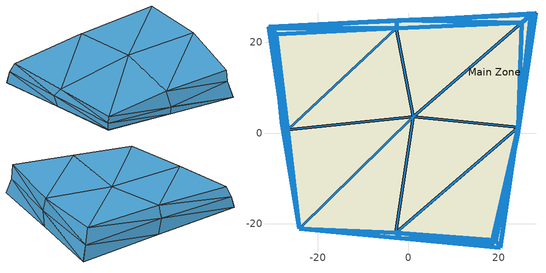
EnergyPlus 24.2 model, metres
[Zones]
Main Zone
 floor ground (M16_300mm_heavyweight_concrete): -30.88,23.45 -5.18,-0.98 -27.54,1.27 z0; -5.18,-0.98 20.28,-25.36 -1.9,-23.18 z0; -27.54,1.27 -1.9,-23.18 -24.12,-21.03 z0; -5.18,-0.98 -1.9,-23.18 -27.54,1.27 z0; 28.18,26.48 24.05,0.38 -1.57,24.77 z0; 24.05,0.38 20.28,-25.36 -5.18,-0.98 z0; -1.57,24.77 -5.18,-0.98 -30.88,23.45 z0; 24.05,0.38 -5.18,-0.98 -1.57,24.77 z0
 wall outside (generic_window_frame): -24.13,-21.13,4.66 -26.66,0.73,6.01 -24.13,-21.01,2.37; -27.54,1.27,0 -30.08,23.11,3.74 -30.88,23.45,0; -27.96,2.52,3.26 -30.08,23.11,3.74 -27.54,1.27,0; -24.13,-21.13,4.66 1.08,3.55,8.31 -26.66,0.73,6.01; 1.08,3.55,8.31 25.03,24.33,9.85 -2.68,23.15,8.88; -26.66,0.73,6.01 -2.68,23.15,8.88 -29.22,21.76,6.87; 1.08,3.55,8.31 -2.68,23.15,8.88 -26.66,0.73,6.01; -26.66,0.73,6.01 -29.22,21.76,6.87 -27.96,2.52,3.26; 18.45,-24.39,9.52 -2.74,-22.01,7.51 19.3,-23.7,5.28; -2.74,-22.01,7.51 -24.13,-21.13,4.66 -1.85,-23.27,2.33; 19.3,-23.7,5.28 -1.85,-23.27,2.33 20.28,-25.36,0; -2.74,-22.01,7.51 -1.85,-23.27,2.33 19.3,-23.7,5.28; 18.45,-24.39,9.52 24.3,1.3,10.25 -2.74,-22.01,7.51; 24.3,1.3,10.25 25.03,24.33,9.85 1.08,3.55,8.31; -2.74,-22.01,7.51 1.08,3.55,8.31 -24.13,-21.13,4.66; 24.3,1.3,10.25 1.08,3.55,8.31 -2.74,-22.01,7.51; -29.22,21.76,6.87 -2.68,23.15,8.88 -30.08,23.11,3.74; -2.68,23.15,8.88 25.03,24.33,9.85 -2.47,24.95,5.27; -24.13,-21.01,2.37 -27.96,2.52,3.26 -24.12,-21.03,0; -30.08,23.11,3.74 -2.47,24.95,5.27 -30.88,23.45,0; -2.68,23.15,8.88 -2.47,24.95,5.27 -30.08,23.11,3.74; -30.88,23.45,0 -2.47,24.95,5.27 -1.57,24.77,0; -2.47,24.95,5.27 25.03,24.33,9.85 27.03,26.06,5.2; -1.57,24.77,0 27.03,26.06,5.2 28.18,26.48,0; -2.47,24.95,5.27 27.03,26.06,5.2 -1.57,24.77,0; -26.66,0.73,6.01 -27.96,2.52,3.26 -24.13,-21.01,2.37; 28.18,26.48,0 24.17,-0.29,5.35 24.05,0.38,0; 24.17,-0.29,5.35 18.45,-24.39,9.52 19.3,-23.7,5.28; 24.05,0.38,0 19.3,-23.7,5.28 20.28,-25.36,0; 24.17,-0.29,5.35 19.3,-23.7,5.28 24.05,0.38,0; 25.03,24.33,9.85 24.3,1.3,10.25 27.03,26.06,5.2; 24.3,1.3,10.25 18.45,-24.39,9.52 24.17,-0.29,5.35; 27.03,26.06,5.2 24.17,-0.29,5.35 28.18,26.48,0; 24.3,1.3,10.25 24.17,-0.29,5.35 27.03,26.06,5.2; 20.28,-25.36,0 -1.85,-23.27,2.33 -1.9,-23.18,0; -1.85,-23.27,2.33 -24.13,-21.13,4.66 -24.13,-21.01,2.37; -1.9,-23.18,0 -24.13,-21.01,2.37 -24.12,-21.03,0; -1.85,-23.27,2.33 -24.13,-21.01,2.37 -1.9,-23.18,0; -24.12,-21.03,0 -27.96,2.52,3.26 -27.54,1.27,0; -27.96,2.52,3.26 -29.22,21.76,6.87 -30.08,23.11,3.74
 window (low_iron_3mm): -24.14,-21.12,4.66 -26.66,0.72,6.01 -24.13,-21,2.37; -26.66,0.74,6.01 -29.21,21.75,6.87 -27.96,2.53,3.26; 19.29,-23.7,5.28 -1.84,-23.27,2.33 20.27,-25.36,0; -29.21,21.76,6.87 -2.69,23.15,8.88 -30.07,23.11,3.74; -2.68,23.16,8.88 25.02,24.33,9.85 -2.46,24.95,5.27; -24.13,-21,2.37 -27.96,2.51,3.26 -24.12,-21.02,0; -30.07,23.11,3.74 -2.48,24.95,5.27 -30.87,23.45,0; -2.69,23.15,8.88 -2.48,24.95,5.27 -30.07,23.11,3.74; -30.87,23.45,0 -2.48,24.95,5.26 -1.58,24.77,0; -2.46,24.96,5.27 25.02,24.33,9.84 27.02,26.06,5.2; -1.56,24.77,0 27.02,26.06,5.2 28.17,26.48,0; -2.46,24.96,5.27 27.02,26.06,5.2 -1.56,24.77,0; -26.66,0.72,6.01 -27.96,2.51,3.26 -24.13,-21,2.37; 28.18,26.47,0 24.17,-0.28,5.34 24.05,0.39,0; 24.17,-0.3,5.35 18.45,-24.38,9.52 19.3,-23.69,5.28; 24.05,0.37,0 19.3,-23.69,5.28 20.28,-25.35,0; 24.17,-0.3,5.35 19.3,-23.69,5.28 24.05,0.37,0; 25.03,24.32,9.85 24.3,1.31,10.25 27.03,26.05,5.21; 24.3,1.29,10.25 18.45,-24.38,9.52 24.17,-0.29,5.35; 27.03,26.05,5.2 24.17,-0.28,5.35 28.17,26.47,0; 24.31,1.31,10.24 24.17,-0.28,5.35 27.03,26.05,5.2; 20.27,-25.36,0 -1.84,-23.27,2.33 -1.89,-23.18,0; -1.86,-23.27,2.33 -24.12,-21.13,4.66 -24.12,-21.02,2.37; -1.91,-23.18,0 -24.12,-21.02,2.37 -24.11,-21.03,0; -1.86,-23.27,2.33 -24.12,-21.02,2.37 -1.91,-23.18,0
 window (clear_6mm): -27.54,1.28,0 -30.08,23.1,3.74 -30.87,23.44,0; -27.96,2.53,3.26 -30.08,23.1,3.74 -27.54,1.27,0; 18.44,-24.39,9.52 -2.73,-22.01,7.51 19.29,-23.7,5.28; -2.75,-22.01,7.5 -24.12,-21.13,4.66 -1.86,-23.27,2.33; -2.73,-22.01,7.5 -1.84,-23.27,2.33 19.29,-23.7,5.28; -24.12,-21.02,0 -27.96,2.51,3.25 -27.54,1.26,0; -27.96,2.53,3.26 -29.21,21.75,6.87 -30.08,23.1,3.74
 skylight (low_iron_3mm): -24.13,-21.12,4.66 1.07,3.55,8.31 -26.65,0.73,6.01; 1.09,3.56,8.31 25.02,24.32,9.85 -2.68,23.15,8.88; -26.66,0.74,6.01 -2.69,23.15,8.88 -29.21,21.76,6.87; 1.07,3.56,8.31 -2.69,23.15,8.88 -26.65,0.74,6.01; 18.44,-24.38,9.52 24.3,1.3,10.25 -2.73,-22.01,7.51; 24.3,1.31,10.25 25.02,24.32,9.85 1.09,3.56,8.31; -2.74,-22,7.51 1.08,3.54,8.31 -24.13,-21.12,4.66; 24.29,1.3,10.25 1.09,3.54,8.31 -2.73,-22,7.51
[Building]
Building 1: Solar Distribution=FullExterior
[Site:GroundTemperature:BuildingSurface]

[Material] Thermal Absorptance=0.9; Solar Absorptance=0.7; Visible Absorptance=0.7
Name | Roughness | Thickness {m} | Conductivity {W/m-K} | Density {kg/m3} | Specific Heat {J/kg-K}
generic_window_frame | MediumSmooth | 0.1 | 0.17 | 700 | 1000
M16_300mm_heavyweight_concrete | MediumRough | 0.3048 | 1.95 | 2240 | 900
[WindowMaterial:Glazing] Optical Data Type=SpectralAverage; Infrared Transmittance at Normal Incidence=0; Front Side Infrared Hemispherical Emissivity=0.84; Back Side Infrared Hemispherical Emissivity=0.84; Conductivity {W/m-K}=0.9
Name | Thickness {m} | Solar Transmittance at Normal Incidence | Front Side Solar Reflectance at Normal Incidence | Back Side Solar Reflectance at Normal Incidence | Visible Transmittance at Normal Incidence | Front Side Visible Reflectance at Normal Incidence | Back Side Visible Reflectance at Normal Incidence
clear_6mm | 0.006 | 0.775 | 0.071 | 0.071 | 0.881 | 0.08 | 0.08
low_iron_3mm | 0.003 | 0.899 | 0.079 | 0.079 | 0.913 | 0.082 | 0.082
[Construction]
clear_6mm: clear_6mm
generic_window_frame: generic_window_frame
low_iron_3mm: low_iron_3mm
M16_300mm_heavyweight_concrete: M16_300mm_heavyweight_concrete
[Zone]
Main Zone: Multiplier=1; Part of Total Floor Area=Yes
[Space]
Main Space: Zone=Main Zone
[Daylighting:Controls]
Main Zone DaylightingControls: Zone or Space=Main Zone; Lighting Control Type=Continuous; Minimum Input Power Fraction for Continuous or ContinuousOff Dimming Control=0.3; Minimum Light Output Fraction for Continuous or ContinuousOff Dimming Control=0.2; Number of Stepped Control Steps=1; Probability Lighting will be Reset When Needed in Manual Stepped Control=1; Glare Calculation Daylighting Reference Point=Daylighting Control; Glare Calculation Azimuth Angle of View Direction Clockwise from Zone y-Axis {deg}=-0; Daylighting Reference Point Name 1=Daylighting Control; Fraction of Lights Controlled by Reference Point 1=1; Illuminance Setpoint at Reference Point 1 {lux}=500
[ZoneControl:Thermostat]
Main Zone Thermostat: Zone or ZoneList=Main Zone; Control Type Schedule=Main Zone Thermostat Schedule; Control 1=Thermostat Setpoint Dual Setpoint 1; Temperature Difference Between Cutout And Setpoint {deltaC}=0
[ThermostatSetpoint:DualSetpoint]
Thermostat Setpoint Dual Setpoint 1: Heating Setpoint Temperature Schedule=Schedule Ruleset 1; Cooling Setpoint Temperature Schedule=Schedule Ruleset 2
[Zone equipment]
Main Zone: Zone HVAC Ideal Loads Air System 1
[Schedule:Compact]
Main Zone Thermostat Schedule: Through: 12/31, For: AllDays, Until: 24:00, 4
[Schedule:Day:Interval]
Schedule Day 1; Schedule Day 2: No, 24:00, 26.0001
[Schedule:Week:Daily]
Schedule Ruleset 1 Week Rule - Jan1-Dec31: Schedule Day 1, Schedule Day 1, Schedule Day 1, Schedule Day 1, Schedule Day 1, Schedule Day 1, Schedule Day 1, Schedule Day 1, Schedule Day 1, Schedule Day 1, Schedule Day 1, Schedule Day 1
Schedule Ruleset 2 Week Rule - Jan1-Dec31: Schedule Day 2, Schedule Day 2, Schedule Day 2, Schedule Day 2, Schedule Day 2, Schedule Day 2, Schedule Day 2, Schedule Day 2, Schedule Day 2, Schedule Day 2, Schedule Day 2, Schedule Day 2
[Schedule:Year]
Schedule Ruleset 1: Schedule Ruleset 1 Week Rule - Jan1-Dec31, 1, 1, 12, 31
Schedule Ruleset 2: Schedule Ruleset 2 Week Rule - Jan1-Dec31, 1, 1, 12, 31
